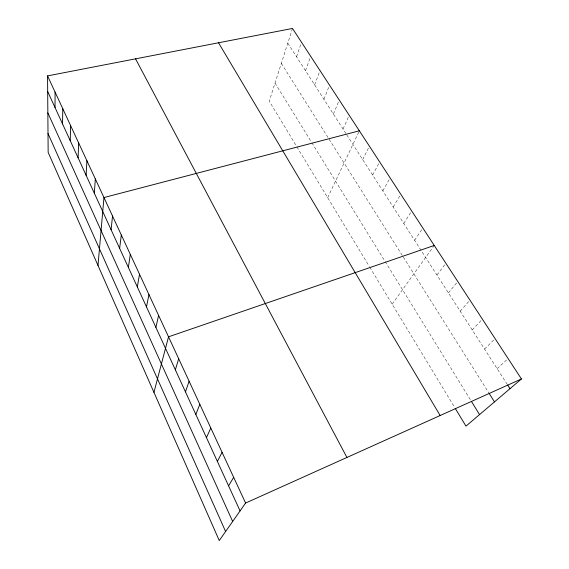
<?xml version="1.0" encoding="UTF-8"?>
<svg xmlns="http://www.w3.org/2000/svg" width="569" height="569" viewBox="0 0 569 569"><rect width="100%" height="100%" fill="white"/><g stroke="black" fill="none" stroke-linecap="round" stroke-linejoin="round"><path stroke-width="0.43" stroke-dasharray="2.85 2.13" d="M292.494 28.45L269.244 101.154L296.456 146.105M296.563 56.779L301.485 42.213M305.503 70.677L310.653 56.253M314.614 84.845L320.006 70.57M323.903 99.291L329.543 85.172M333.384 114.028L339.28 100.073M343.05 129.056L349.21 115.279M327.673 197.663L359.352 130.806M362.681 159.583L369.395 146.183M372.645 175.074L379.651 161.881M382.809 190.885L390.114 177.898M393.186 207.016L400.796 194.257M403.777 223.489L411.707 210.964M414.595 240.303L422.852 228.027M392.155 304.18L433.734 246.171M436.914 275.012L445.883 263.276M448.436 292.928L457.775 281.491M460.214 311.236L469.937 300.112M472.249 329.956L482.377 319.152M484.553 349.089L495.094 338.626M497.142 368.655L508.117 358.555M287.793 43.144L346.336 134.17M346.806 134.903L507.15 384.224M281.335 63.358L402.361 255.573M403.3 257.074L488.821 392.894M275.033 83.053L311.407 142.022M311.869 142.769L384.701 260.837M385.156 261.569L470.997 400.732M296.897 146.83L369.288 266.406M369.736 267.146L454.787 407.639"/><path stroke-width="0.85" d="M55.037 107.541L55.079 92.114M62.547 123.921L62.768 108.693M70.229 140.664L70.634 125.657M78.081 157.777L78.678 143.011M86.111 175.288L86.908 160.771M94.326 193.197L95.336 178.943M97.996 265.453L103.963 197.557L359.352 130.806M111.09 229.734L112.541 216.049M119.632 248.354L121.318 234.983M128.374 267.416L130.301 254.371M137.328 286.932L139.512 274.23M146.496 306.911L148.943 294.578M155.885 327.374L158.609 315.432M153.95 392.39L168.524 336.82L434.239 245.459M175.359 369.836L178.687 358.74M185.466 391.863L189.114 381.237M195.828 414.46L199.819 404.324M206.462 437.632L210.807 428.023M217.372 461.416L222.088 452.355M228.574 485.834L233.674 477.355M521.439 378.954L245.588 503.046L219.264 540.55L48.152 152.385L47.561 75.89L292.494 28.45L521.439 378.954L465.983 426.131L455.236 408.378M507.633 384.964L510.016 388.677M489.29 393.641L494.482 401.885M471.445 401.458L479.546 414.595M218.524 42.775L440.15 415.519M135.557 58.849L346.926 457.462M47.561 75.89L245.588 503.046M47.682 91.517L240.075 510.905M47.846 112.875L232.657 521.474M48.009 133.53L225.601 531.524"/></g></svg>
